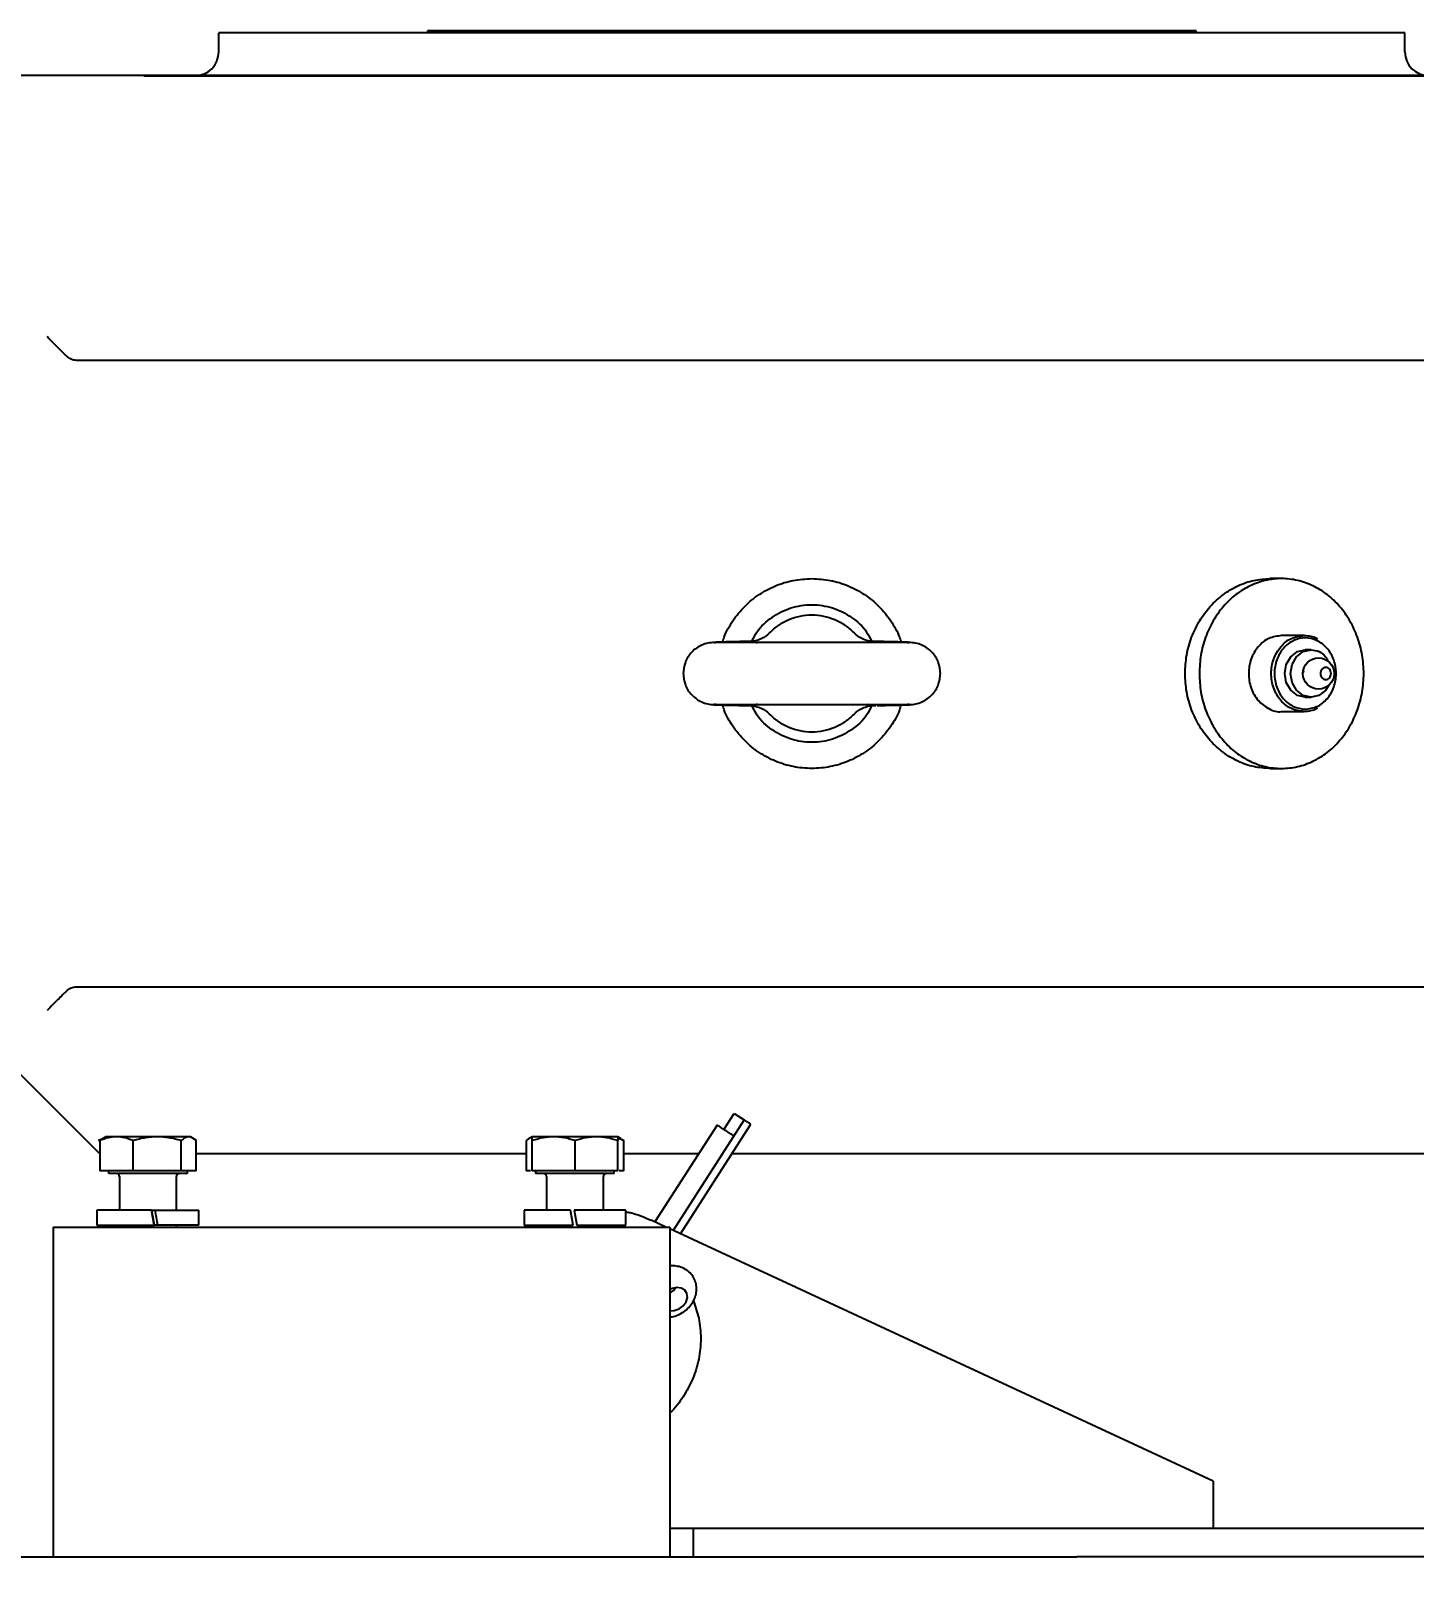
# Model space of a CAD drawing. Header units: millimetres. Extents: x 861 to 27901, y 673 to 17923.
# Drawn here: x 10724.6 to 10955.8, y 10712 to 10969.4 of the extents above; entities that cross this region are included whole.
import ezdxf

# ---------------------------------------------------------------- set-up
doc = ezdxf.new("R2010")
doc.units = ezdxf.units.MM
doc.header["$LTSCALE"] = 33.3
doc.linetypes.add('CENTERX2', pattern=[20.32, 12.7, -2.54, 2.54, -2.54])
doc.layers.add('CAPA_1', color=7, linetype='Continuous')
doc.styles.add('SLDTEXTSTYLE0', font='TXT', dxfattribs={"width": 0.75})
doc.dimstyles.new('SLDDIMSTYLE0', dxfattribs={"dimtxt": 66.6, "dimasz": 66.6, "dimexe": 0, "dimexo": 0.0625, "dimgap": 16.65, "dimtad": 2, "dimdec": 0, "dimlfac": 1.261261, "dimrnd": 1e-09, "dimzin": 12, "dimdsep": 46, "dimtxsty": 'SLDTEXTSTYLE0', "dimsah": 1, "dimcen": 0.09, "dimadec": 0, "dimazin": 3, "dimtfac": 1, "dimtdec": 0, "dimtofl": 0, "dimtmove": 0, "dimatfit": 3, "dimfxl": 1, "dimfrac": 2, "dimtolj": 1, "dimtzin": 12, "dimarcsym": 0})

# ---------------------------------------------------------------- blocks, each defined once
blk = doc.blocks.new('_D_22')
at = {"layer": 'CAPA_1', "transparency": 16777216}
for p, q in [((5852.28, 10660.74), (5852.28, 11574.36)), ((14197.89, 11069.7), (14197.89, 11574.36)), ((5852.28, 11541.06), (14197.89, 11541.06))]:
    blk.add_line(p, q, dxfattribs=at)
for points in [[(5852.28, 11541.06), (5918.88, 11530.81), (5918.88, 11551.3)], [(14197.89, 11541.06), (14131.29, 11551.3), (14131.29, 11530.81)]]:
    blk.add_solid(points, dxfattribs=at)
at = {"layer": 'CAPA_1', "transparency": 16777216, "insert": (9902.06, 11626.91), "char_height": 66.6, "attachment_point": 1, "style": 'SLDTEXTSTYLE0'}
blk.add_mtext('10526', dxfattribs=at)

msp = doc.modelspace()

# ---------------------------------------------------------------- linework, layer by layer
at = {"color": 7, "linetype": 'Continuous', "lineweight": 25}
for p, q in [((10954.25, 10969.02), (10756.03, 10969.02)), ((10756.03, 10965.85), (10756.03, 10969.02)), ((10790.92, 10969.38), (10790.92, 10969.02)), ((10919.36, 10969.38), (10790.92, 10969.38)), ((10919.36, 10969.02), (10919.36, 10969.38)), ((10954.25, 10965.85), (10954.25, 10969.02)), ((10735.22, 10961.89), (10716.39, 10961.89)), ((10933.63, 10877.85), (10931.65, 10877.85)), ((10838.85, 10867.18), (10839.04, 10867.16)), ((10844.5, 10867.34), (10844.48, 10867.33)), ((10864.54, 10867.15), (10865.81, 10867.33)), ((10865.78, 10867.34), (10865.8, 10867.33)), ((10866.1, 10867.34), (10866.08, 10867.34)), ((10871.13, 10867.15), (10871.42, 10867.18)), ((10937.41, 10868.33), (10933.64, 10868.33)), ((10938.58, 10865.95), (10937.6, 10865.95)), ((10937.21, 10861.94), (10937.23, 10862.16)), ((10937.28, 10862.44), (10937.23, 10862.16)), ((10839.14, 10856.83), (10838.81, 10856.8)), ((10844.18, 10856.64), (10844.48, 10856.63)), ((10844.48, 10856.64), (10844.5, 10856.64)), ((10865.83, 10856.65), (10864.53, 10856.83)), ((10865.8, 10856.64), (10865.78, 10856.64)), ((10871.47, 10856.8), (10871.14, 10856.83)), ((10937.6, 10858.02), (10938.58, 10858.02)), ((10933.63, 10855.65), (10937.4, 10855.65)), ((10931.65, 10846.13), (10933.63, 10846.13)), ((10708.36, 10809.52), (10736.11, 10781.77)), ((10843.84, 10787.4), (10831.96, 10768.94)), ((10840.43, 10785.83), (10842.15, 10788.49)), ((10842.15, 10788.49), (10843.84, 10787.4)), ((10736.16, 10783.94), (10736.72, 10784.37)), ((10737.07, 10784.58), (10736.72, 10784.38)), ((10738.67, 10784.58), (10738.19, 10784.58)), ((10750.73, 10784.58), (10750.54, 10784.58)), ((10751.69, 10784.38), (10751.34, 10784.58)), ((10752.25, 10784.04), (10751.62, 10784.34)), ((10808.43, 10784.58), (10807.82, 10784.23)), ((10823.73, 10783.94), (10822.65, 10784.34)), ((10823.3, 10784.23), (10822.7, 10784.58)), ((10823.29, 10784.2), (10823.73, 10783.94)), ((10839.31, 10786.55), (10828.9, 10770.36)), ((10833.18, 10768.37), (10844.96, 10786.68)), ((10736.4, 10784.12), (10735.97, 10783.94)), ((10735.97, 10783.94), (10736.16, 10784.04)), ((10736.16, 10783.94), (10736.16, 10778.9)), ((10741.73, 10778.9), (10741.73, 10783.94)), ((10749.77, 10778.9), (10749.77, 10783.94)), ((10752.25, 10778.9), (10752.25, 10783.94)), ((10752.44, 10781.77), (10807.39, 10781.77)), ((10807.39, 10783.94), (10807.39, 10778.9)), ((10808.43, 10778.9), (10808.43, 10783.94)), ((10815.56, 10783.94), (10815.56, 10778.9)), ((10822.7, 10778.9), (10822.7, 10783.94)), ((10823.73, 10778.9), (10823.73, 10783.94)), ((10823.73, 10781.77), (10836.24, 10781.77)), ((10841.8, 10781.77), (11139.05, 10781.77)), ((10752.25, 10778.9), (10736.16, 10778.9)), ((10737.62, 10778.9), (10737.62, 10778.43)), ((10739.45, 10777.95), (10739.45, 10772.34)), ((10748.96, 10772.34), (10748.96, 10777.95)), ((10750.79, 10778.43), (10750.79, 10778.9)), ((10808.15, 10778.9), (10807.39, 10778.9)), ((10822.7, 10778.9), (10808.43, 10778.9)), ((10808.98, 10778.9), (10808.98, 10778.43)), ((10822.14, 10778.43), (10808.98, 10778.43)), ((10810.8, 10777.95), (10810.8, 10772.34)), ((10820.32, 10772.34), (10820.32, 10777.95)), ((10822.14, 10778.43), (10822.14, 10778.9)), ((10823.73, 10778.9), (10822.97, 10778.9)), ((10735.69, 10772.34), (10735.69, 10769.82)), ((10744.8, 10772.34), (10735.69, 10772.34)), ((10744.86, 10772.34), (10752.72, 10772.34)), ((10752.72, 10769.82), (10752.72, 10772.34)), ((10807.05, 10772.34), (10807.05, 10769.82)), ((10814.8, 10772.34), (10807.05, 10772.34)), ((10815.25, 10769.82), (10814.8, 10772.34)), ((10815.43, 10772.34), (10815.88, 10769.82)), ((10824.07, 10772.34), (10815.43, 10772.34)), ((10824.07, 10769.82), (10824.07, 10772.34)), ((10728.35, 10769.5), (10728.35, 10714.38)), ((10728.35, 10769.5), (10831.42, 10769.5)), ((10735.69, 10769.82), (10745.24, 10769.82)), ((10739.45, 10769.82), (10739.45, 10769.5)), ((10752.72, 10769.82), (10745.3, 10769.82)), ((10748.96, 10769.5), (10748.96, 10769.82)), ((10807.05, 10769.82), (10815.25, 10769.82)), ((10807.98, 10769.5), (10808.54, 10769.82)), ((10810.8, 10769.82), (10810.8, 10769.5)), ((10815.88, 10769.82), (10824.07, 10769.82)), ((10820.32, 10769.5), (10820.32, 10769.82)), ((10830.73, 10769.5), (10828.31, 10770.63)), ((10831.42, 10769.5), (10831.42, 10714.38)), ((10922.2, 10727.07), (10831.42, 10769.19)), ((10922.2, 10727.07), (10922.2, 10719.14)), ((10957.47, 10719.14), (10831.42, 10719.14)), ((10835.38, 10714.38), (10835.38, 10719.14)), ((10660.95, 10714.38), (10899.41, 10714.38))]:
    msp.add_line(p, q, dxfattribs=at)
at = {"color": 7, "linetype": 'Continuous', "lineweight": 25, "flags": 128}
for points in [[(10937.6, 10858.03), (10937.59, 10858.02), (10936.28, 10858.33), (10935.17, 10859.19), (10934.42, 10860.48), (10934.16, 10861.99), (10934.43, 10863.51), (10935.17, 10864.79), (10936.29, 10865.65), (10937.6, 10865.95)], [(10941.51, 10860.06), (10941, 10859.18), (10939.89, 10858.32), (10938.58, 10858.02), (10937.26, 10858.33), (10936.15, 10859.19), (10935.41, 10860.48), (10935.15, 10861.99), (10935.41, 10863.51), (10936.16, 10864.79), (10937.27, 10865.65), (10938.58, 10865.95)], [(10831.37, 10755.5), (10832.16, 10755.54), (10832.95, 10755.83), (10833.63, 10756.35), (10834.12, 10757.01), (10834.35, 10757.73), (10834.28, 10758.41), (10833.92, 10758.96), (10833.33, 10759.31), (10832.58, 10759.4), (10831.78, 10759.23), (10831.41, 10759.07)], [(10831.42, 10758.44), (10832, 10758.89), (10832.39, 10759.39)]]:
    msp.add_lwpolyline(points, dxfattribs=at)
at = {"color": 7, "linetype": 'Continuous', "lineweight": 25}
msp.add_circle((10939.82, 10861.99), 2.62, dxfattribs=at)
for centre, radius, start, end in [((10958.21, 10965.85), 3.96, 180, 270), ((10738.97, 10777.95), 0.476, 0, 90), ((10749.44, 10777.95), 0.476, 90, 180), ((10820.79, 10777.95), 0.476, 90, 180)]:
    msp.add_arc(centre, radius, start, end, dxfattribs=at)
for centre, major_axis, start_param, end_param in [((10744.2, 10768.03), (-8.41, 48.27), 4.744698, 4.797042), ((10744.2, 10771.6), (-4.88, 27.99), 4.643763, 4.733885), ((10744.2, 10771.6), (-8.41, 48.27), 4.670625, 4.722867)]:
    msp.add_ellipse(centre, major_axis=major_axis, ratio=0.027134, start_param=start_param, end_param=end_param, dxfattribs=at)
for points in [[(10752.07, 10961.89), (10752.59, 10961.95), (10753.63, 10962.07), (10754.94, 10962.98), (10755.85, 10964.29), (10755.97, 10965.33), (10756.03, 10965.85)], [(10744.69, 10961.89), (10744.09, 10961.89), (10742.89, 10961.89), (10740.55, 10961.89), (10737.96, 10961.89), (10736.14, 10961.89), (10735.22, 10961.89)], [(10965.59, 10961.89), (10963.38, 10961.89), (10958.96, 10961.89), (10951.54, 10961.89), (10943.6, 10961.89), (10935.13, 10961.89), (10926.2, 10961.89), (10916.84, 10961.89), (10907.12, 10961.89), (10897.1, 10961.89), (10886.83, 10961.89), (10876.37, 10961.89), (10865.79, 10961.89), (10855.14, 10961.89), (10844.49, 10961.89), (10833.91, 10961.89), (10823.45, 10961.89), (10813.18, 10961.89), (10803.16, 10961.89), (10793.44, 10961.89), (10784.08, 10961.89), (10775.14, 10961.89), (10766.68, 10961.89), (10758.74, 10961.89), (10751.32, 10961.89), (10746.9, 10961.89), (10744.69, 10961.89)], [(10978.03, 10914.32), (10975.6, 10914.32), (10970.73, 10914.32), (10962.53, 10914.32), (10953.74, 10914.32), (10944.34, 10914.32), (10934.41, 10914.32), (10924, 10914.32), (10913.17, 10914.32), (10901.99, 10914.32), (10890.52, 10914.32), (10878.85, 10914.32), (10867.03, 10914.32), (10855.14, 10914.32), (10843.25, 10914.32), (10831.43, 10914.32), (10819.75, 10914.32), (10808.29, 10914.32), (10797.11, 10914.32), (10786.28, 10914.32), (10775.87, 10914.32), (10765.93, 10914.32), (10756.53, 10914.32), (10747.74, 10914.32), (10739.55, 10914.32), (10734.68, 10914.32), (10732.25, 10914.32)], [(10919.9, 10861.99), (10919.95, 10863.03), (10920.05, 10865.1), (10920.87, 10868.1), (10922.14, 10870.85), (10923.86, 10873.27), (10925.95, 10875.26), (10928.34, 10876.73), (10930.94, 10877.64), (10933.63, 10877.95), (10936.33, 10877.64), (10938.92, 10876.73), (10941.31, 10875.26), (10943.41, 10873.27), (10945.12, 10870.85), (10946.4, 10868.1), (10947.19, 10865.1), (10947.45, 10861.99), (10947.19, 10858.87), (10946.4, 10855.88), (10945.12, 10853.12), (10943.41, 10850.7), (10941.31, 10848.72), (10938.92, 10847.24), (10936.33, 10846.34), (10933.63, 10846.03), (10930.94, 10846.34), (10928.34, 10847.24), (10925.95, 10848.72), (10923.86, 10850.7), (10922.14, 10853.12), (10920.87, 10855.88), (10920.05, 10858.87), (10919.95, 10860.95), (10919.9, 10861.99)], [(10848.09, 10868.78), (10848.57, 10869.23), (10849.53, 10870.12), (10851.28, 10871.06), (10853.17, 10871.65), (10855.14, 10871.85), (10857.11, 10871.65), (10858.99, 10871.06), (10860.74, 10870.12), (10861.71, 10869.23), (10862.19, 10868.78)], [(10937.39, 10855.65), (10936.67, 10855.74), (10935.24, 10855.93), (10933.41, 10857.4), (10932.19, 10859.5), (10931.76, 10862), (10932.19, 10864.49), (10933.42, 10866.58), (10935.25, 10868.05), (10936.69, 10868.24), (10937.41, 10868.33)], [(10937.59, 10856.04), (10936.92, 10856.13), (10935.57, 10856.31), (10933.86, 10857.69), (10932.71, 10859.66), (10932.31, 10862), (10932.72, 10864.33), (10933.87, 10866.31), (10935.58, 10867.63), (10937.6, 10868.09), (10939.62, 10867.62), (10941.34, 10866.3), (10942.48, 10864.32), (10942.88, 10861.98), (10942.48, 10859.64), (10941.33, 10857.68), (10939.61, 10856.31), (10938.26, 10856.13), (10937.59, 10856.04)], [(10940.14, 10861.99), (10940.15, 10862.12), (10940.18, 10862.39), (10940.38, 10862.73), (10940.68, 10862.95), (10941.02, 10863.03), (10941.37, 10862.95), (10941.66, 10862.73), (10941.86, 10862.39), (10941.93, 10861.99), (10941.86, 10861.59), (10941.66, 10861.25), (10941.37, 10861.02), (10941.02, 10860.94), (10940.67, 10861.02), (10940.38, 10861.25), (10940.18, 10861.59), (10940.15, 10861.86), (10940.14, 10861.99)], [(10862.19, 10855.2), (10861.71, 10854.75), (10860.74, 10853.86), (10858.99, 10852.92), (10857.11, 10852.33), (10855.14, 10852.13), (10853.17, 10852.33), (10851.28, 10852.92), (10849.53, 10853.86), (10848.57, 10854.75), (10848.09, 10855.2)], [(10732.25, 10809.66), (10734.68, 10809.66), (10739.55, 10809.66), (10747.74, 10809.66), (10756.53, 10809.66), (10765.93, 10809.66), (10775.87, 10809.66), (10786.28, 10809.66), (10797.11, 10809.66), (10808.29, 10809.66), (10819.75, 10809.66), (10831.43, 10809.66), (10843.25, 10809.66), (10855.14, 10809.66), (10867.03, 10809.66), (10878.85, 10809.66), (10890.52, 10809.66), (10901.99, 10809.66), (10913.17, 10809.66), (10924, 10809.66), (10934.41, 10809.66), (10944.34, 10809.66), (10953.74, 10809.66), (10962.53, 10809.66), (10970.73, 10809.66), (10975.6, 10809.66), (10978.03, 10809.66)], [(10745.75, 10784.58), (10745.13, 10784.58), (10743.9, 10784.58), (10742.04, 10784.58), (10740.31, 10784.58), (10739.4, 10784.58), (10738.95, 10784.58)], [(10751.01, 10784.58), (10750.78, 10784.58), (10750.31, 10784.58), (10749.08, 10784.58), (10747.55, 10784.58), (10746.35, 10784.58), (10745.75, 10784.58)], [(10811.99, 10784.58), (10811.48, 10784.58), (10810.45, 10784.58), (10809.32, 10784.58), (10808.57, 10784.58), (10808.47, 10784.58), (10808.43, 10784.58)], [(10819.13, 10784.58), (10818.57, 10784.58), (10817.44, 10784.58), (10815.56, 10784.58), (10813.68, 10784.58), (10812.56, 10784.58), (10811.99, 10784.58)], [(10822.7, 10784.58), (10822.65, 10784.58), (10822.56, 10784.58), (10821.8, 10784.58), (10820.68, 10784.58), (10819.65, 10784.58), (10819.13, 10784.58)], [(10810.8, 10777.95), (10810.8, 10778.01), (10810.78, 10778.14), (10810.67, 10778.3), (10810.52, 10778.41), (10810.39, 10778.42), (10810.33, 10778.43)], [(10978.25, 10714.38), (10975.24, 10714.38), (10969.21, 10714.38), (10959.78, 10714.38), (10950.12, 10714.38), (10940.23, 10714.38), (10930.18, 10714.38), (10920, 10714.38), (10909.73, 10714.38), (10902.85, 10714.38), (10899.41, 10714.38)]]:
    msp.add_open_spline(points, degree=3, dxfattribs=at)
for points, knots in [([(10730.57, 10915.05), (10730.37, 10915.26), (10729.94, 10915.68), (10728.87, 10916.76), (10727.96, 10917.66), (10727.35, 10918.28)], [0, 0, 0, 0, 0.228606, 0.474863, 1, 1, 1, 1]), ([(10732.25, 10914.32), (10731.96, 10914.35), (10731.36, 10914.4), (10730.84, 10914.84), (10730.57, 10915.05)], [0, 0, 0, 0, 0.495452, 1, 1, 1, 1]), ([(10840.21, 10867.15), (10840.3, 10867.46), (10840.67, 10868.76), (10841.9, 10870.85), (10843.85, 10873.28), (10846.27, 10875.26), (10849.03, 10876.73), (10852.03, 10877.67), (10854.1, 10877.79), (10855.14, 10877.85)], [0, 0, 0, 0, 0.048261, 0.206884, 0.365508, 0.524131, 0.682754, 0.841377, 1, 1, 1, 1]), ([(10855.14, 10877.85), (10856.18, 10877.79), (10858.25, 10877.67), (10861.25, 10876.73), (10864, 10875.26), (10866.43, 10873.28), (10868.38, 10870.85), (10869.61, 10868.76), (10869.98, 10867.46), (10870.06, 10867.15)], [0, 0, 0, 0, 0.158623, 0.317246, 0.475869, 0.634492, 0.793116, 0.951739, 1, 1, 1, 1]), ([(10917.51, 10861.99), (10917.56, 10863.01), (10917.67, 10865.09), (10918.53, 10868.1), (10919.88, 10870.87), (10921.67, 10873.27), (10923.83, 10875.25), (10926.3, 10876.73), (10928.96, 10877.67), (10930.76, 10877.79), (10931.65, 10877.85)], [0, 0, 0, 0, 0.123176, 0.249977, 0.376798, 0.5, 0.623202, 0.750023, 0.876824, 1, 1, 1, 1]), ([(10845.14, 10867.37), (10845.4, 10867.9), (10846.17, 10869.5), (10848.43, 10871.5), (10851.6, 10873.12), (10855.14, 10873.66), (10858.68, 10873.12), (10861.84, 10871.5), (10864.1, 10869.51), (10864.86, 10867.93), (10865.11, 10867.41)], [0, 0, 0, 0, 0.071552, 0.214659, 0.357766, 0.500874, 0.643981, 0.787088, 0.930196, 1, 1, 1, 1]), ([(10838.86, 10867.19), (10838.5, 10867.16), (10837.78, 10867.12), (10836.76, 10866.78), (10835.84, 10866.27), (10834.81, 10865.38), (10833.85, 10863.92), (10833.72, 10862.57), (10833.65, 10861.89)], [0, 0, 0, 0, 0.130514, 0.260053, 0.386945, 0.510913, 0.754383, 1, 1, 1, 1]), ([(10844.19, 10867.34), (10843.92, 10867.33), (10843.22, 10867.32), (10842.12, 10867.29), (10841.02, 10867.27), (10840.08, 10867.24), (10839.35, 10867.22), (10838.79, 10867.2), (10838.71, 10867.18), (10838.66, 10867.18)], [0, 0, 0, 0, 0.077176, 0.206299, 0.362155, 0.497664, 0.64938, 0.816998, 1, 1, 1, 1]), ([(10855.14, 10867.18), (10853.92, 10867.18), (10851.55, 10867.17), (10848.26, 10867.16), (10845.42, 10867.15), (10843.06, 10867.15), (10841.22, 10867.15), (10839.94, 10867.15), (10839.16, 10867.16), (10839.09, 10867.17), (10839.05, 10867.18)], [0, 0, 0, 0, 0.144851, 0.281286, 0.411459, 0.536854, 0.659014, 0.779146, 0.896521, 1, 1, 1, 1]), ([(10844.48, 10867.34), (10844.47, 10867.34), (10844.37, 10867.34), (10844.27, 10867.34), (10844.19, 10867.34)], [0, 0, 0, 0, 0.088191, 1, 1, 1, 1]), ([(10848.09, 10868.78), (10847.84, 10868.55), (10847.34, 10868.1), (10846.43, 10867.64), (10845.55, 10867.39), (10844.91, 10867.33), (10844.59, 10867.33), (10844.49, 10867.33), (10844.46, 10867.33), (10844.45, 10867.33)], [0, 0, 0, 0, 0.250514, 0.499868, 0.749793, 0.928695, 0.977896, 0.992342, 1, 1, 1, 1]), ([(10844.45, 10867.33), (10844.89, 10867.31), (10845.43, 10867.28), (10845.95, 10867.17), (10846.04, 10867.15)], [0, 0, 0, 0, 0.825193, 1, 1, 1, 1]), ([(10845.23, 10867.28), (10845.23, 10867.31), (10845.26, 10867.39), (10844.97, 10867.35), (10844.66, 10867.34), (10844.5, 10867.34)], [0, 0, 0, 0, 0.304546, 0.653358, 1, 1, 1, 1]), ([(10871.23, 10867.18), (10871.19, 10867.17), (10871.12, 10867.16), (10870.34, 10867.15), (10869.06, 10867.15), (10867.22, 10867.15), (10864.86, 10867.15), (10862.02, 10867.16), (10858.73, 10867.17), (10856.36, 10867.18), (10855.14, 10867.18)], [0, 0, 0, 0, 0.103479, 0.220854, 0.340986, 0.463146, 0.588541, 0.718714, 0.855149, 1, 1, 1, 1]), ([(10865.81, 10867.33), (10865.48, 10867.34), (10864.81, 10867.36), (10863.84, 10867.64), (10862.93, 10868.1), (10862.44, 10868.55), (10862.19, 10868.78)], [0, 0, 0, 0, 0.250115, 0.500134, 0.750081, 1, 1, 1, 1]), ([(10865.78, 10867.34), (10865.63, 10867.34), (10865.33, 10867.36), (10865.06, 10867.39), (10864.95, 10867.39), (10864.96, 10867.35), (10864.96, 10867.35)], [0, 0, 0, 0, 0.296116, 0.61162, 0.958457, 1, 1, 1, 1]), ([(10866.08, 10867.34), (10866, 10867.34), (10865.91, 10867.34), (10865.81, 10867.34), (10865.8, 10867.34)], [0, 0, 0, 0, 0.907771, 1, 1, 1, 1]), ([(10871.62, 10867.18), (10871.57, 10867.18), (10871.49, 10867.2), (10870.93, 10867.22), (10870.2, 10867.24), (10869.26, 10867.27), (10868.16, 10867.29), (10867.06, 10867.32), (10866.36, 10867.33), (10866.1, 10867.34)], [0, 0, 0, 0, 0.183095, 0.350798, 0.502592, 0.63817, 0.794105, 0.923294, 1, 1, 1, 1]), ([(10876.63, 10861.89), (10876.56, 10862.57), (10876.43, 10863.92), (10875.47, 10865.38), (10874.44, 10866.27), (10873.52, 10866.78), (10872.5, 10867.12), (10871.78, 10867.16), (10871.42, 10867.19)], [0, 0, 0, 0, 0.245617, 0.489087, 0.613055, 0.739947, 0.869486, 1, 1, 1, 1]), ([(10933.64, 10868.33), (10932.92, 10868.24), (10931.48, 10868.05), (10929.65, 10866.58), (10928.43, 10864.49), (10928, 10861.99), (10928.42, 10859.51), (10929.64, 10857.37), (10931.46, 10856.05), (10932.93, 10855.49), (10933.63, 10855.65), (10933.63, 10855.65)], [0, 0, 0, 0, 0.124952, 0.249904, 0.374857, 0.499809, 0.624761, 0.749713, 0.874665, 0.999617, 1, 1, 1, 1]), ([(10937.41, 10868.33), (10938.16, 10868.31), (10938.96, 10868.28), (10939.59, 10867.78), (10939.63, 10867.75)], [0, 0, 0, 0, 0.936051, 1, 1, 1, 1]), ([(10938.58, 10865.95), (10939.03, 10865.89), (10939.92, 10865.76), (10940.95, 10865.01), (10941.31, 10864.3), (10941.44, 10864.04)], [0, 0, 0, 0, 0.3868515, 0.7737029, 1, 1, 1, 1]), ([(10833.65, 10862.09), (10833.72, 10861.41), (10833.85, 10860.07), (10834.99, 10858.32), (10836.41, 10857.32), (10837.74, 10856.87), (10838.45, 10856.82), (10838.81, 10856.79)], [0, 0, 0, 0, 0.246, 0.489797, 0.739606, 0.869268, 1, 1, 1, 1]), ([(10871.47, 10856.79), (10871.83, 10856.82), (10872.54, 10856.87), (10873.87, 10857.32), (10875.29, 10858.32), (10876.43, 10860.07), (10876.56, 10861.41), (10876.63, 10862.09)], [0, 0, 0, 0, 0.130732, 0.260394, 0.510203, 0.754, 1, 1, 1, 1]), ([(10931.65, 10846.13), (10930.76, 10846.19), (10928.96, 10846.31), (10926.3, 10847.25), (10923.83, 10848.73), (10921.67, 10850.71), (10919.88, 10853.11), (10918.53, 10855.88), (10917.67, 10858.89), (10917.56, 10860.97), (10917.51, 10861.99)], [0, 0, 0, 0, 0.123176, 0.249977, 0.376798, 0.5, 0.623202, 0.750023, 0.876824, 1, 1, 1, 1]), ([(10838.61, 10856.8), (10838.71, 10856.79), (10838.9, 10856.77), (10840.1, 10856.73), (10841.87, 10856.69), (10843.28, 10856.66), (10844.16, 10856.64), (10844.18, 10856.64)], [0, 0, 0, 0, 0.264906, 0.520229, 0.763441, 0.995719, 1, 1, 1, 1]), ([(10838.99, 10856.8), (10839.05, 10856.8), (10839.17, 10856.82), (10840.13, 10856.83), (10841.61, 10856.83), (10843.6, 10856.83), (10846.01, 10856.83), (10848.79, 10856.82), (10851.87, 10856.81), (10854.04, 10856.8), (10855.14, 10856.8)], [0, 0, 0, 0, 0.123802, 0.250219, 0.374905, 0.497738, 0.620289, 0.743991, 0.870023, 1, 1, 1, 1]), ([(10870.04, 10856.73), (10869.96, 10856.46), (10869.6, 10855.19), (10868.38, 10853.13), (10866.43, 10850.7), (10864, 10848.72), (10861.25, 10847.24), (10858.25, 10846.34), (10855.14, 10846.03), (10852.03, 10846.34), (10849.03, 10847.24), (10846.27, 10848.72), (10843.85, 10850.7), (10841.9, 10853.13), (10840.67, 10855.22), (10840.3, 10856.52), (10840.21, 10856.83)], [0, 0, 0, 0, 0.021706, 0.101213, 0.180721, 0.260228, 0.339735, 0.419242, 0.49875, 0.578257, 0.657764, 0.737272, 0.816779, 0.896286, 0.975794, 1, 1, 1, 1]), ([(10846.06, 10856.82), (10846.01, 10856.81), (10845.48, 10856.7), (10844.94, 10856.67), (10844.46, 10856.65)], [0, 0, 0, 0, 0.105274, 1, 1, 1, 1]), ([(10844.46, 10856.65), (10844.46, 10856.65), (10844.49, 10856.65), (10844.58, 10856.65), (10845.24, 10856.65), (10846.22, 10856.45), (10847.34, 10855.88), (10847.84, 10855.42), (10848.09, 10855.2)], [0, 0, 0, 0, 0.002007, 0.019022, 0.067295, 0.499423, 0.749727, 1, 1, 1, 1]), ([(10865.13, 10856.6), (10864.88, 10856.07), (10864.11, 10854.48), (10861.84, 10852.47), (10858.68, 10850.86), (10855.14, 10850.32), (10851.6, 10850.86), (10848.44, 10852.47), (10846.18, 10854.47), (10845.42, 10856.05), (10845.16, 10856.57)], [0, 0, 0, 0, 0.07155, 0.214656, 0.357761, 0.500866, 0.643971, 0.787076, 0.930181, 1, 1, 1, 1]), ([(10855.14, 10856.8), (10856.24, 10856.8), (10858.41, 10856.81), (10861.49, 10856.82), (10864.26, 10856.83), (10866.68, 10856.83), (10868.67, 10856.83), (10870.15, 10856.83), (10871.11, 10856.82), (10871.23, 10856.8), (10871.29, 10856.8)], [0, 0, 0, 0, 0.129977, 0.256009, 0.379711, 0.502262, 0.625095, 0.749781, 0.876198, 1, 1, 1, 1]), ([(10862.19, 10855.2), (10862.44, 10855.42), (10862.94, 10855.88), (10863.84, 10856.34), (10864.73, 10856.59), (10865.37, 10856.65), (10865.7, 10856.65), (10865.79, 10856.65), (10865.82, 10856.65), (10865.83, 10856.65), (10865.83, 10856.65)], [0, 0, 0, 0, 0.249856, 0.499748, 0.749697, 0.93135, 0.979818, 0.993445, 0.997606, 1, 1, 1, 1]), ([(10865.05, 10856.7), (10865.04, 10856.66), (10865.02, 10856.59), (10865.31, 10856.63), (10865.62, 10856.64), (10865.78, 10856.64)], [0, 0, 0, 0, 0.304989, 0.653571, 1, 1, 1, 1]), ([(10866.04, 10856.64), (10866.5, 10856.65), (10867.88, 10856.68), (10869.67, 10856.72), (10870.94, 10856.76), (10871.55, 10856.78), (10871.63, 10856.8), (10871.67, 10856.8)], [0, 0, 0, 0, 0.129959, 0.39249, 0.683017, 0.838504, 1, 1, 1, 1]), ([(10939.62, 10856.22), (10939.58, 10856.19), (10938.94, 10855.69), (10938.14, 10855.67), (10937.39, 10855.65)], [0, 0, 0, 0, 0.064465, 1, 1, 1, 1]), ([(10730.57, 10808.92), (10730.37, 10808.72), (10729.94, 10808.29), (10728.87, 10807.22), (10727.96, 10806.31), (10727.35, 10805.7)], [0, 0, 0, 0, 0.228606, 0.474863, 1, 1, 1, 1]), ([(10730.57, 10808.92), (10730.84, 10809.14), (10731.36, 10809.57), (10731.96, 10809.63), (10732.25, 10809.66)], [0, 0, 0, 0, 0.504548, 1, 1, 1, 1]), ([(10844.94, 10786.69), (10844.93, 10786.7), (10844.89, 10786.73), (10844.49, 10786.98), (10844.06, 10787.26), (10843.84, 10787.4)], [0, 0, 0, 0, 0.3028952, 0.6514476, 1, 1, 1, 1]), ([(10738.95, 10784.58), (10738.5, 10784.55), (10737.55, 10784.49), (10736.64, 10784.13), (10736.16, 10783.94)], [0, 0, 0, 0, 0.476313, 1, 1, 1, 1]), ([(10738.95, 10784.58), (10738.56, 10784.58), (10737.8, 10784.58), (10737.17, 10784.58), (10737.12, 10784.58), (10737.1, 10784.58)], [0, 0, 0, 0, 0.352687, 0.705375, 1, 1, 1, 1]), ([(10741.73, 10783.94), (10741.25, 10784.13), (10740.34, 10784.49), (10739.39, 10784.55), (10738.95, 10784.58)], [0, 0, 0, 0, 0.523687, 1, 1, 1, 1]), ([(10745.75, 10784.58), (10745.1, 10784.55), (10743.74, 10784.49), (10742.42, 10784.13), (10741.73, 10783.94)], [0, 0, 0, 0, 0.476313, 1, 1, 1, 1]), ([(10749.77, 10783.94), (10749.08, 10784.13), (10747.76, 10784.49), (10746.4, 10784.55), (10745.75, 10784.58)], [0, 0, 0, 0, 0.523687, 1, 1, 1, 1]), ([(10751.01, 10784.58), (10750.81, 10784.55), (10750.39, 10784.49), (10749.99, 10784.13), (10749.77, 10783.94)], [0, 0, 0, 0, 0.476313, 1, 1, 1, 1]), ([(10751.31, 10784.58), (10751.32, 10784.58), (10751.39, 10784.58), (10751.19, 10784.58), (10751.01, 10784.58)], [0, 0, 0, 0, 0.141356, 1, 1, 1, 1]), ([(10752.25, 10783.94), (10752.04, 10784.13), (10751.63, 10784.49), (10751.21, 10784.55), (10751.01, 10784.58)], [0, 0, 0, 0, 0.523687, 1, 1, 1, 1]), ([(10808.43, 10784.47), (10808.35, 10784.46), (10808, 10784.4), (10807.66, 10784.14), (10807.39, 10783.94)], [0, 0, 0, 0, 0.2053139, 1, 1, 1, 1]), ([(10811.99, 10784.58), (10811.42, 10784.55), (10810.21, 10784.49), (10809.04, 10784.13), (10808.43, 10783.94)], [0, 0, 0, 0, 0.476313, 1, 1, 1, 1]), ([(10808.43, 10783.94), (10808.43, 10784.13), (10808.43, 10784.49), (10808.43, 10784.55), (10808.43, 10784.58)], [0, 0, 0, 0, 0.523687, 1, 1, 1, 1]), ([(10815.56, 10783.94), (10814.95, 10784.13), (10813.78, 10784.49), (10812.57, 10784.55), (10811.99, 10784.58)], [0, 0, 0, 0, 0.523687, 1, 1, 1, 1]), ([(10819.13, 10784.58), (10818.55, 10784.55), (10817.34, 10784.49), (10816.17, 10784.13), (10815.56, 10783.94)], [0, 0, 0, 0, 0.476313, 1, 1, 1, 1]), ([(10822.7, 10783.94), (10822.08, 10784.13), (10820.91, 10784.49), (10819.71, 10784.55), (10819.13, 10784.58)], [0, 0, 0, 0, 0.523687, 1, 1, 1, 1]), ([(10822.7, 10784.58), (10822.7, 10784.55), (10822.7, 10784.49), (10822.7, 10784.13), (10822.7, 10783.94)], [0, 0, 0, 0, 0.476313, 1, 1, 1, 1]), ([(10842.12, 10784.74), (10841.88, 10784.89), (10841.39, 10785.21), (10840.6, 10785.72), (10839.92, 10786.15), (10839.47, 10786.44), (10839.27, 10786.57), (10839.32, 10786.54), (10839.33, 10786.54)], [0, 0, 0, 0, 0.194894, 0.389788, 0.584682, 0.779576, 0.974471, 1, 1, 1, 1]), ([(10750.66, 10778.43), (10750.69, 10778.43), (10750.78, 10778.43), (10749.86, 10778.43), (10748.09, 10778.43), (10745.67, 10778.43), (10743.04, 10778.43), (10740.57, 10778.43), (10738.71, 10778.43), (10737.68, 10778.43), (10737.73, 10778.43), (10737.75, 10778.43)], [0, 0, 0, 0, 0.055385, 0.180385, 0.305385, 0.430385, 0.555385, 0.680385, 0.805385, 0.930385, 1, 1, 1, 1]), ([(10824.07, 10772.04), (10824.31, 10772), (10825.78, 10771.76), (10827.15, 10771.15), (10828.31, 10770.63)], [0, 0, 0, 0, 0.158493, 1, 1, 1, 1]), ([(10831.42, 10763.22), (10831.43, 10763.21), (10831.51, 10763.15), (10831.57, 10763.07), (10831.62, 10763)], [0, 0, 0, 0, 0.193129, 1, 1, 1, 1]), ([(10831.42, 10754.48), (10831.54, 10754.49), (10832.01, 10754.52), (10832.81, 10754.81), (10833.77, 10755.33), (10834.62, 10756.06), (10835.27, 10756.92), (10835.7, 10757.86), (10835.9, 10758.81), (10835.87, 10759.76), (10835.62, 10760.68), (10835.14, 10761.52), (10834.46, 10762.2), (10833.64, 10762.69), (10832.72, 10762.97), (10831.96, 10763.05), (10831.53, 10762.99), (10831.42, 10762.98)], [0, 0, 0, 0, 0.026985, 0.102431, 0.17971, 0.258505, 0.338762, 0.411586, 0.482682, 0.552106, 0.620437, 0.693894, 0.765064, 0.834877, 0.904842, 0.976267, 1, 1, 1, 1]), ([(10835.35, 10757.18), (10835.68, 10756.22), (10836.39, 10754.17), (10836.68, 10750.85), (10836.35, 10747.43), (10835.36, 10744.12), (10833.69, 10741.14), (10832.33, 10739.23), (10831.43, 10738.49), (10831.42, 10738.48)], [0, 0, 0, 0, 0.151415, 0.32056, 0.489706, 0.658851, 0.827997, 0.997142, 1, 1, 1, 1])]:
    msp.add_open_spline(points, degree=3, knots=knots, dxfattribs=at)
at = {"layer": 'CAPA_1', "linetype": 'CENTERX2', "lineweight": 18, "ltscale": 0.792857}
msp.add_line((14297.79, 10961.75), (6169.01, 10961.75), dxfattribs=at)

# ---------------------------------------------------------------- dimensions: what is measured, and where the dimension line sits
at = {"layer": 'CAPA_1'}
dim = msp.add_linear_dim(base=(14197.89, 11541.06), p1=(5852.28, 10618.45), p2=(14197.89, 11027.4), dimstyle='SLDDIMSTYLE0', dxfattribs=at)
dim.commit()
dim.dimension.update_dxf_attribs({"geometry": '_D_22', "text_midpoint": (10025.08, 11541.06), "dimtype": 160})

doc.saveas('drawing.dxf')
